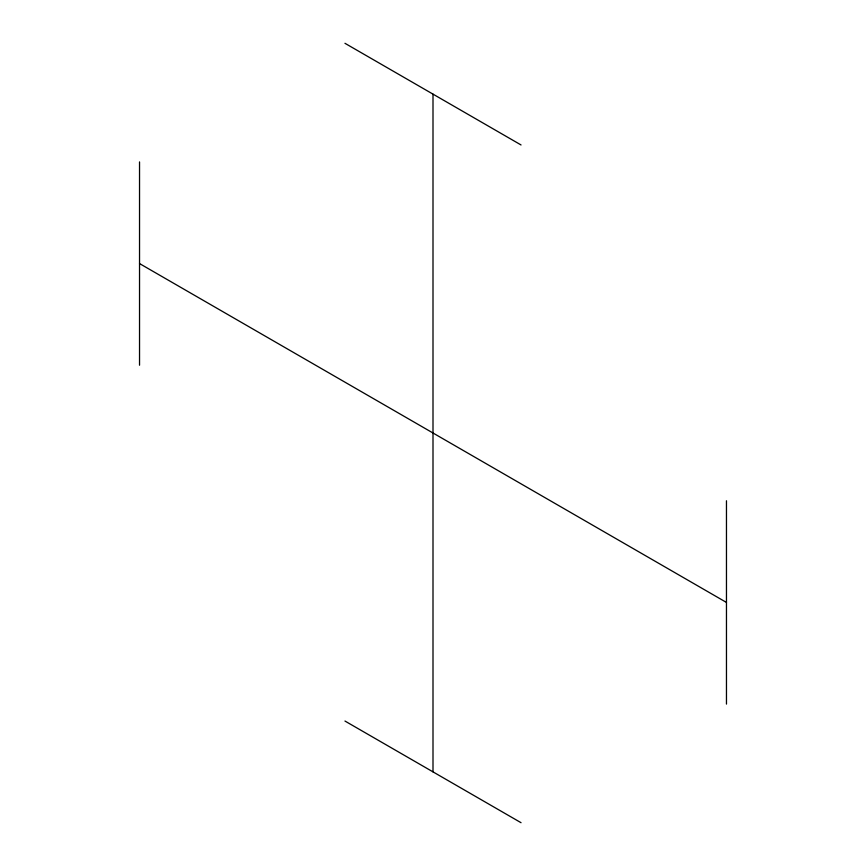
<?xml version="1.0" encoding="UTF-8"?>
<svg xmlns="http://www.w3.org/2000/svg" width="866" height="866" viewBox="0 0 866 866"><rect width="100%" height="100%" fill="white"/><g stroke="black" fill="none" stroke-linecap="round" stroke-linejoin="round"><path stroke-width="1.3" d="M344.96 43.3L521.04 144.958M139.534 263.567L726.466 602.433M344.96 721.042L521.04 822.7M726.466 500.775L726.466 704.09M433 94.134L433 771.866M139.534 161.91L139.534 365.225"/></g></svg>
